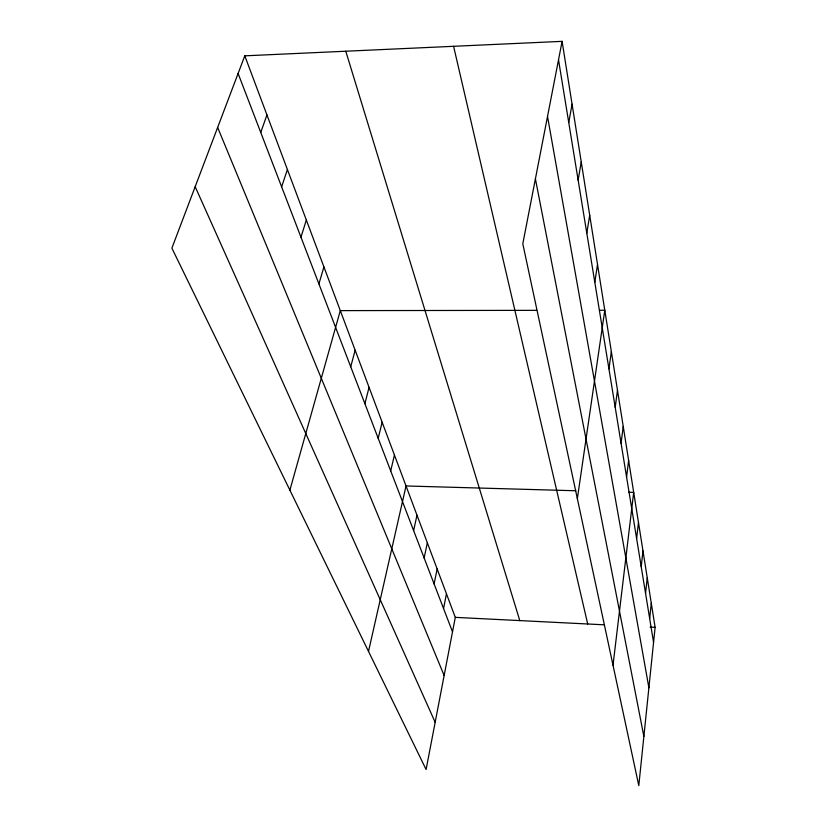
<?xml version="1.0" encoding="UTF-8"?>
<svg xmlns="http://www.w3.org/2000/svg" width="827" height="827" viewBox="0 0 827 827"><rect width="100%" height="100%" fill="white"/><g stroke="black" fill="none" stroke-linecap="round" stroke-linejoin="round"><path stroke-width="1.24" d="M562.102 41.35L655.118 627.362L638.795 785.65L522.798 243.8L562.102 41.35L244.792 55.833L171.882 248.152L426.101 769.513L455.295 617.366L244.792 55.833M649.671 618.534L651.283 603.245M645.556 593.341L647.252 577.804M641.214 566.712L642.982 550.937M636.614 538.542L638.475 522.509M613.014 665.228L633.689 492.396L628.696 492.261M626.577 476.972L628.623 460.443M621.067 443.241L623.227 426.453M615.205 407.287L617.48 390.251M608.941 368.883L611.349 351.599M577.36 498.64L604.785 310.249L599.751 310.259M594.809 282.265L597.518 264.506M586.798 233.193L589.692 215.216M578.145 180.11L581.236 161.937M568.749 122.52L572.077 104.181M443.551 608.507L446.456 593.786M434.103 583.914L437.152 568.966M424.137 557.967L427.342 542.801M413.624 530.572L416.984 515.18M368.511 651.397L406.036 485.966L575.788 490.762M390.706 470.894L394.438 455.036M378.197 438.31L382.146 422.225M364.893 403.669L369.069 387.356M350.72 366.764L355.155 350.224M289.884 490.153L340.3 310.621L536.568 310.342M318.902 283.909L323.926 266.935M300.966 237.194L306.341 220.023M281.635 186.861L287.403 169.504M260.753 132.454L266.945 114.943M455.295 617.366L604.475 624.83M650.094 627.114L655.118 627.362M195.182 186.706L435.167 722.281M217.646 127.441L444.14 675.525M238.104 73.479L452.514 631.869M345.779 51.222L519.79 620.591M453.589 46.302L587.708 623.992M535.41 178.839L643.871 736.443M547.526 116.431L648.885 687.785M558.514 59.813L653.568 642.414"/></g></svg>
